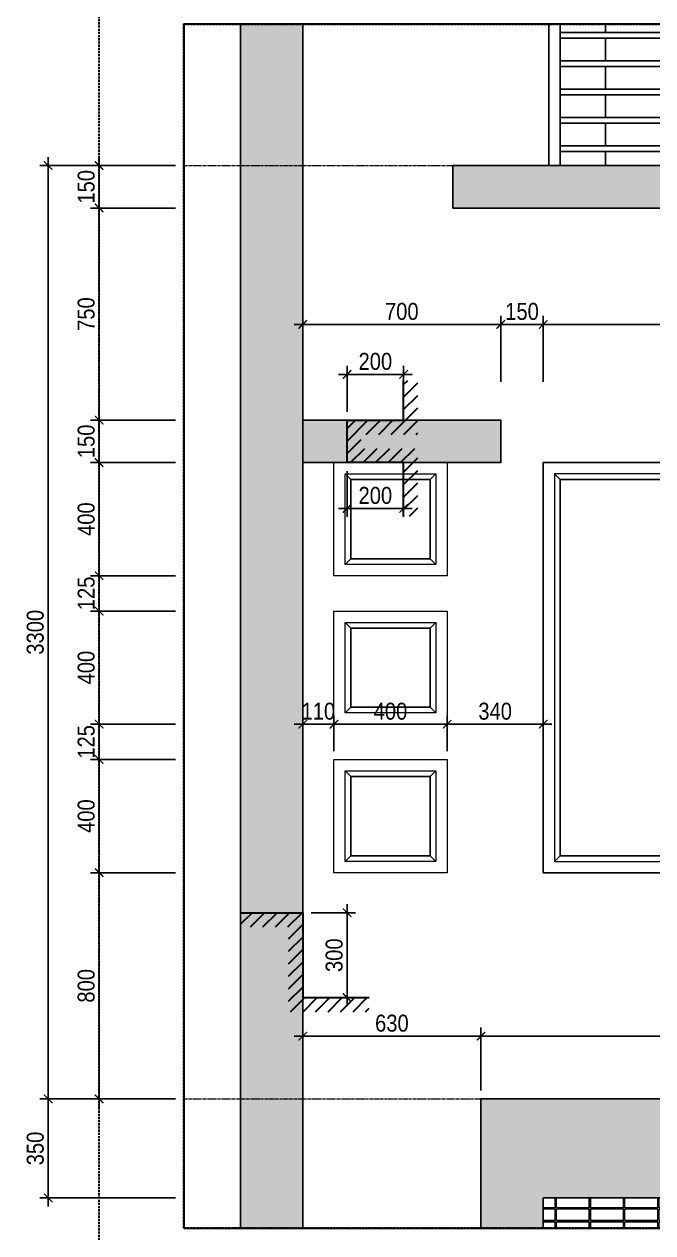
# Model space of a CAD drawing. Header units: millimetres. Extents: x -82962 to 19744, y -138000 to 4535.
# Drawn here: x -7902 to -5680, y -102831 to -98558 of the extents above; entities that cross this region are included whole.
import ezdxf
from ezdxf.xclip import XClip

# ---------------------------------------------------------------- set-up
doc = ezdxf.new("R2010")
doc.units = ezdxf.units.MM
doc.header["$LTSCALE"] = 1000
doc.header["$MEASUREMENT"] = 0
doc.header["$XCLIPFRAME"] = 2
doc.header["$PDMODE"] = 3
doc.linetypes.add('CENTER2', pattern=[1.125, 0.75, -0.125, 0.125, -0.125])
doc.linetypes.add('HIDDEN', pattern=[0.375, 0.25, -0.125])
doc.layers.get('0').update_dxf_attribs({"lineweight": 30})
doc.layers.get('DEFPOINTS').update_dxf_attribs({"color": 4, "lineweight": 30})
for name, color, linetype in [('A-TUONG', 4, 'Continuous'), ('HATCH', 251, 'Continuous'), ('net-vatlieu', 250, 'Continuous')]:
    doc.layers.add(name, color=color, linetype=linetype)
for name, color, linetype, lineweight in [('CCA - DOOR', 34, 'Continuous', 20), ('Door-Windows', 142, 'Continuous', 25), ('THAY', 4, 'Continuous', 30), ('TRUC', 1, 'CENTER2', 9)]:
    doc.layers.add(name, color=color, linetype=linetype, lineweight=lineweight)
doc.styles.add('ARIAL', font='arial.ttf', dxfattribs={"width": 0.85})
doc.dimstyles.new('DIM 1-100', dxfattribs={"dimscale": 0, "dimtxt": 2, "dimasz": 1, "dimexe": 1, "dimexo": 1, "dimgap": 0.5, "dimtad": 1, "dimdec": 4, "dimrnd": 1, "dimdsep": 46, "dimtxsty": 'ARIAL', "dimblk1": 'ARCHTICK', "dimblk2": 'ARCHTICK', "dimsah": 1, "dimcen": 2, "dimdle": 1, "dimclrd": 9, "dimclre": 9, "dimclrt": 1, "dimadec": 0, "dimazin": 0, "dimtfac": 1, "dimtdec": 4, "dimtix": 1, "dimtmove": 2, "dimatfit": 3, "dimldrblk": 'DOT', "dimfxl": 1, "dimtvp": 1, "dimtolj": 1, "dimarcsym": 0})
pattern_1 = [(37.5, (-80672.57, -128781.11), (-1.8898, 57.8047), [0, -45.6, 0, -51, 0, -48.75]), (7.5, (-80672.57, -128781.11), (53.0933, 84.6644), [0, -24.6, 0, -41.1, 0, -15.75]), (327.5, (-80709.47, -128781.11), (93.42426, 0.16977), [0, -15, 0, -54, 0, -70.5]), (317.5, (-80709.47, -128781.11), (90.1838, 26.3303), [0, -7.5, 0, -35.4, 0, -40.5])]

# ---------------------------------------------------------------- blocks, each defined once
blk = doc.blocks.new('md')
at = {"layer": 'HATCH', "ltscale": 0.2}
h = blk.add_hatch(dxfattribs=at)
h.set_pattern_fill('BRICK20', color=256, scale=15, style=0, pattern_type=2)
h.set_pattern_definition([(180, (-93160.23, -104948.21), (-6e-15, -45), [116.25, -4.60305]), (90, (-93160.23, -104948.21), (-120.85305, 7e-15), [41.25, -3.75]), (90, (-93156.48, -104948.21), (-120.85305, 7e-15), [41.25, -3.75]), (180, (-93160.23, -104951.96), (-6e-15, -45), [116.25, -4.60305])])
h.paths.add_polyline_path([(-80372.6, -126081.1), (-78592.6, -126081.1), (-78592.6, -125181.1), (-80372.6, -125181.1)])
h.paths.add_polyline_path([(-80452.6, -126081.1), (-80372.6, -126081.1), (-80372.6, -125181.1), (-80452.6, -125181.1)])
at = {"layer": 'net-vatlieu', "ltscale": 0.2}
h = blk.add_hatch(dxfattribs=at)
h.set_pattern_fill('AR-SAND', color=256, scale=20, style=0)
h.set_pattern_definition([(37.5, (-80672.57, -128781.108), (-1.25987, 38.536475), [0, -30.4, 0, -34, 0, -32.5]), (7.5, (-80672.57, -128781.11), (35.39553, 56.44292), [0, -16.4, 0, -27.4, 0, -10.5]), (327.5, (-80697.17, -128781.108), (62.28284, 0.11318), [0, -10, 0, -36, 0, -47]), (317.5, (-80697.17, -128781.11), (60.12253, 17.5535), [0, -5, 0, -23.6, 0, -27])])
h.paths.add_polyline_path([(-80672.6, -128431.1), (-81302.6, -128431.1), (-81302.6, -127791.1), (-81302.6, -126181.1), (-81302.6, -118201.1), (-78372.6, -118201.1), (-78372.6, -117981.1), (-81522.6, -117981.1), (-81522.6, -128781.1), (-80672.6, -128781.1)])
h = blk.add_hatch(dxfattribs=at)
h.set_pattern_fill('AR-SAND', color=256, scale=30, style=0)
h.set_pattern_definition(pattern_1)
h.paths.add_polyline_path([(-78372.6, -121531.1), (-80772.6, -121531.1), (-80772.6, -121681.1), (-78372.6, -121681.1)])
h.paths.add_polyline_path([(-80602.6, -122431.1), (-81302.6, -122431.1), (-81302.6, -122581.1), (-80602.6, -122581.1)])
h = blk.add_hatch(dxfattribs=at)
h.set_pattern_fill('AR-SAND', color=256, scale=30, style=0)
h.set_pattern_definition(pattern_1)
h.paths.add_polyline_path([(-78372.6, -124831.1), (-80672.6, -124831.1), (-80672.6, -128781.1), (-78372.6, -128781.1)])
h.paths.add_polyline_path([(-78592.6, -125181.1), (-78592.6, -128431.1), (-80452.6, -128431.1), (-80452.6, -125181.1)], flags=16)
at = {"layer": 'A-TUONG', "linetype": 'Continuous'}
for p, q in [((-80232.6, -121061.1), (-80232.6, -120981.1)), ((-80232.6, -121161.1), (-80232.6, -121081.1)), ((-80232.6, -121261.1), (-80232.6, -121181.1)), ((-80232.6, -121361.1), (-80232.6, -121281.1)), ((-80232.6, -121461.1), (-80232.6, -121381.1)), ((-80232.6, -121531.1), (-80232.6, -121481.1)), ((-80772.6, -121531.1), (-78372.6, -121531.1)), ((-80772.6, -121531.1), (-80772.6, -121681.1)), ((-80772.6, -121681.1), (-78372.6, -121681.1)), ((-80672.6, -124831.1), (-78372.6, -124831.1))]:
    blk.add_line(p, q, dxfattribs=at)
for points in [[(-81522.6, -132181.1), (-78372.6, -132181.1), (-78372.6, -117981.1), (-81522.6, -117981.1)], [(-81302.6, -122581.1), (-80602.6, -122581.1), (-80602.6, -122431.1), (-81302.6, -122431.1)], [(-80452.6, -122581.1), (-78592.6, -122581.1), (-78592.6, -124031.1), (-80452.6, -124031.1)], [(-80672.6, -124831.1), (-78372.6, -124831.1), (-78372.6, -128781.1), (-80672.6, -128781.1)], [(-80452.6, -125181.1), (-78592.6, -125181.1), (-78592.6, -128431.1), (-80452.6, -128431.1)]]:
    blk.add_lwpolyline(points, close=True, dxfattribs=at)
blk.add_lwpolyline([(-81302.6, -128431.1), (-81302.6, -118201.1), (-78372.6, -118201.1)], dxfattribs=at)
at = {"layer": 'CCA - DOOR'}
for points in [[(-81192.6, -122581.1), (-80792.6, -122581.1), (-80792.6, -122981.1), (-81192.6, -122981.1)], [(-80452.6, -122581.1), (-78592.6, -122581.1), (-78592.6, -124031.1), (-80452.6, -124031.1)], [(-81152.6, -122621.1), (-80832.6, -122621.1), (-80832.6, -122941.1), (-81152.6, -122941.1)], [(-79982.6, -122621.1), (-80412.6, -122621.1), (-80412.6, -123991.1), (-79982.6, -123991.1)], [(-81192.6, -123106.1), (-80792.6, -123106.1), (-80792.6, -123506.1), (-81192.6, -123506.1)], [(-81152.6, -123146.1), (-80832.6, -123146.1), (-80832.6, -123466.1), (-81152.6, -123466.1)], [(-81192.6, -123631.1), (-80792.6, -123631.1), (-80792.6, -124031.1), (-81192.6, -124031.1)], [(-81152.6, -123671.1), (-80832.6, -123671.1), (-80832.6, -123991.1), (-81152.6, -123991.1)]]:
    blk.add_lwpolyline(points, close=True, dxfattribs=at)
at = {"layer": 'Door-Windows', "ltscale": 0.2}
for p, q in [((-80432.6, -120771.1), (-80432.6, -121531.1)), ((-80392.6, -120771.1), (-80392.6, -121531.1)), ((-78502.6, -121061.1), (-80392.6, -121061.1)), ((-80392.6, -121061.1), (-80392.6, -121081.1)), ((-78502.6, -121081.1), (-80392.6, -121081.1)), ((-78502.6, -121161.1), (-80392.6, -121161.1)), ((-80392.6, -121161.1), (-80392.6, -121181.1)), ((-78502.6, -121181.1), (-80392.6, -121181.1)), ((-78502.6, -121261.1), (-80392.6, -121261.1)), ((-80392.6, -121261.1), (-80392.6, -121281.1)), ((-78502.6, -121281.1), (-80392.6, -121281.1)), ((-78502.6, -121361.1), (-80392.6, -121361.1)), ((-80392.6, -121361.1), (-80392.6, -121381.1)), ((-78502.6, -121381.1), (-80392.6, -121381.1)), ((-78502.6, -121461.1), (-80392.6, -121461.1)), ((-80392.6, -121461.1), (-80392.6, -121481.1)), ((-78502.6, -121481.1), (-80392.6, -121481.1))]:
    blk.add_line(p, q, dxfattribs=at)
at = {"layer": 'net-vatlieu', "ltscale": 0.2}
for points in [[(-81152.6, -122621.1), (-81132.6, -122641.1)], [(-80852.6, -122641.1), (-80832.6, -122621.1)], [(-80412.6, -122621.1), (-80392.6, -122641.1)], [(-81152.6, -122941.1), (-81132.6, -122921.1)], [(-80852.6, -122921.1), (-80832.6, -122941.1)], [(-81152.6, -123146.1), (-81132.6, -123166.1)], [(-80852.6, -123166.1), (-80832.6, -123146.1)], [(-81152.6, -123466.1), (-81132.6, -123446.1)], [(-80852.6, -123446.1), (-80832.6, -123466.1)], [(-81152.6, -123671.1), (-81132.6, -123691.1)], [(-80852.6, -123691.1), (-80832.6, -123671.1)], [(-81152.6, -123991.1), (-81132.6, -123971.1)], [(-80852.6, -123971.1), (-80832.6, -123991.1)], [(-80392.6, -123971.1), (-80412.6, -123991.1)]]:
    blk.add_lwpolyline(points, dxfattribs=at)
for points in [[(-81132.6, -122641.1), (-80852.6, -122641.1), (-80852.6, -122921.1), (-81132.6, -122921.1)], [(-80002.6, -122641.1), (-80392.6, -122641.1), (-80392.6, -123971.1), (-80002.6, -123971.1)], [(-81132.6, -123166.1), (-80852.6, -123166.1), (-80852.6, -123446.1), (-81132.6, -123446.1)], [(-81132.6, -123691.1), (-80852.6, -123691.1), (-80852.6, -123971.1), (-81132.6, -123971.1)]]:
    blk.add_lwpolyline(points, close=True, dxfattribs=at)
at = {"layer": 'TRUC', "ltscale": 0.015}
for p, q in [((-81522.6, -117735.6), (-81522.6, -132293.8)), ((-82614.2, -121531.1), (-77066.3, -121531.1)), ((-82614.2, -124831.1), (-77066.3, -124831.1))]:
    blk.add_line(p, q, dxfattribs=at)
blk = doc.blocks.new('_ARCHTICK')
at = {"color": 0, "linetype": 'ByBlock', "const_width": 0.15}
blk.add_lwpolyline([(-0.5, -0.5), (0.5, 0.5)], dxfattribs=at)
blk = doc.blocks.new('*D786')
at = {"layer": 'DEFPOINTS', "color": 0, "ltscale": 0.2, "transparency": 16777216}
for p in [(-7637.3, -101558.1), (-7337.3, -101558.1), (-7337.3, -102358.1)]:
    blk.add_point(p, dxfattribs=at)
at = {"layer": 'THAY', "color": 9, "lineweight": -2, "ltscale": 0.2, "transparency": 16777216}
for p, q in [((-7637.3, -102388.1), (-7637.3, -101528.1)), ((-7367.3, -101558.1), (-7667.3, -101558.1)), ((-7367.3, -102358.1), (-7667.3, -102358.1))]:
    blk.add_line(p, q, dxfattribs=at)
at = {"layer": 'THAY', "color": 9, "lineweight": -2, "ltscale": 0.2, "transparency": 16777216, "xscale": 30, "yscale": 30, "zscale": 30}
for p, rotation in [((-7637.3, -101558.1), 90), ((-7637.3, -102358.1), 270)]:
    blk.add_blockref('_ARCHTICK', p, dxfattribs=dict(at, rotation=rotation))
at = {"layer": 'THAY', "color": 1, "ltscale": 0.2, "transparency": 16777216, "insert": (-7682.9, -101958.1), "char_height": 60, "attachment_point": 5, "rotation": 90, "style": 'ARIAL'}
blk.add_mtext('\\A1;800', dxfattribs=at)
blk = doc.blocks.new('_DOT')
at = {"color": 0, "linetype": 'ByBlock', "ltscale": 10}
blk.add_line((-0.5, 0), (-1, 0), dxfattribs=at)
at = {"color": 0, "linetype": 'ByBlock', "ltscale": 10, "const_width": 0.5}
blk.add_lwpolyline([(-0.25, 0, 1), (0.25, 0, 1)], format="xyb", close=True, dxfattribs=at)
blk = doc.blocks.new('*D787')
at = {"layer": 'DEFPOINTS', "color": 0, "ltscale": 0.2, "transparency": 16777216}
for p in [(-7637.3, -101158.1), (-7337.3, -101158.1), (-7337.3, -101558.1)]:
    blk.add_point(p, dxfattribs=at)
at = {"layer": 'THAY', "color": 9, "lineweight": -2, "ltscale": 0.2, "transparency": 16777216}
for p, q in [((-7637.3, -101588.1), (-7637.3, -101128.1)), ((-7367.3, -101158.1), (-7667.3, -101158.1)), ((-7367.3, -101558.1), (-7667.3, -101558.1))]:
    blk.add_line(p, q, dxfattribs=at)
at = {"layer": 'THAY', "color": 9, "lineweight": -2, "ltscale": 0.2, "transparency": 16777216, "xscale": 30, "yscale": 30, "zscale": 30}
for p, rotation in [((-7637.3, -101158.1), 90), ((-7637.3, -101558.1), 270)]:
    blk.add_blockref('_ARCHTICK', p, dxfattribs=dict(at, rotation=rotation))
at = {"layer": 'THAY', "color": 1, "ltscale": 0.2, "transparency": 16777216, "insert": (-7682.9, -101358.1), "char_height": 60, "attachment_point": 5, "rotation": 90, "style": 'ARIAL'}
blk.add_mtext('\\A1;400', dxfattribs=at)
blk = doc.blocks.new('*D788')
at = {"layer": 'DEFPOINTS', "color": 0, "ltscale": 0.2, "transparency": 16777216}
for p in [(-7637.3, -101033.1), (-7337.3, -101033.1), (-7337.3, -101158.1)]:
    blk.add_point(p, dxfattribs=at)
at = {"layer": 'THAY', "color": 9, "lineweight": -2, "ltscale": 0.2, "transparency": 16777216}
for p, q in [((-7637.3, -101033.1), (-7637.3, -101003.1)), ((-7367.3, -101033.1), (-7667.3, -101033.1)), ((-7637.3, -101158.1), (-7637.3, -101033.1)), ((-7367.3, -101158.1), (-7667.3, -101158.1)), ((-7637.3, -101158.1), (-7637.3, -101188.1))]:
    blk.add_line(p, q, dxfattribs=at)
at = {"layer": 'THAY', "color": 9, "lineweight": -2, "ltscale": 0.2, "transparency": 16777216, "xscale": 30, "yscale": 30, "zscale": 30}
for p, rotation in [((-7637.3, -101033.1), 270), ((-7637.3, -101158.1), 90)]:
    blk.add_blockref('_ARCHTICK', p, dxfattribs=dict(at, rotation=rotation))
at = {"layer": 'THAY', "color": 1, "ltscale": 0.2, "transparency": 16777216, "insert": (-7682.9, -101095.6), "char_height": 60, "attachment_point": 5, "rotation": 90, "style": 'ARIAL'}
blk.add_mtext('\\A1;125', dxfattribs=at)
blk = doc.blocks.new('*D789')
at = {"layer": 'DEFPOINTS', "color": 0, "ltscale": 0.2, "transparency": 16777216}
for p in [(-7637.3, -100633.1), (-7337.3, -100633.1), (-7337.3, -101033.1)]:
    blk.add_point(p, dxfattribs=at)
at = {"layer": 'THAY', "color": 9, "lineweight": -2, "ltscale": 0.2, "transparency": 16777216}
for p, q in [((-7367.3, -100633.1), (-7667.3, -100633.1)), ((-7637.3, -101063.1), (-7637.3, -100603.1)), ((-7367.3, -101033.1), (-7667.3, -101033.1))]:
    blk.add_line(p, q, dxfattribs=at)
at = {"layer": 'THAY', "color": 9, "lineweight": -2, "ltscale": 0.2, "transparency": 16777216, "xscale": 30, "yscale": 30, "zscale": 30}
for p, rotation in [((-7637.3, -100633.1), 90), ((-7637.3, -101033.1), 270)]:
    blk.add_blockref('_ARCHTICK', p, dxfattribs=dict(at, rotation=rotation))
at = {"layer": 'THAY', "color": 1, "ltscale": 0.2, "transparency": 16777216, "insert": (-7682.9, -100833.1), "char_height": 60, "attachment_point": 5, "rotation": 90, "style": 'ARIAL'}
blk.add_mtext('\\A1;400', dxfattribs=at)
blk = doc.blocks.new('*D790')
at = {"layer": 'DEFPOINTS', "color": 0, "ltscale": 0.2, "transparency": 16777216}
for p in [(-7637.3, -100508.1), (-7337.3, -100508.1), (-7337.3, -100633.1)]:
    blk.add_point(p, dxfattribs=at)
at = {"layer": 'THAY', "color": 9, "lineweight": -2, "ltscale": 0.2, "transparency": 16777216}
for p, q in [((-7637.3, -100508.1), (-7637.3, -100478.1)), ((-7367.3, -100508.1), (-7667.3, -100508.1)), ((-7637.3, -100633.1), (-7637.3, -100508.1)), ((-7367.3, -100633.1), (-7667.3, -100633.1)), ((-7637.3, -100633.1), (-7637.3, -100663.1))]:
    blk.add_line(p, q, dxfattribs=at)
at = {"layer": 'THAY', "color": 9, "lineweight": -2, "ltscale": 0.2, "transparency": 16777216, "xscale": 30, "yscale": 30, "zscale": 30}
for p, rotation in [((-7637.3, -100508.1), 270), ((-7637.3, -100633.1), 90)]:
    blk.add_blockref('_ARCHTICK', p, dxfattribs=dict(at, rotation=rotation))
at = {"layer": 'THAY', "color": 1, "ltscale": 0.2, "transparency": 16777216, "insert": (-7682.9, -100570.6), "char_height": 60, "attachment_point": 5, "rotation": 90, "style": 'ARIAL'}
blk.add_mtext('\\A1;125', dxfattribs=at)
blk = doc.blocks.new('*D791')
at = {"layer": 'DEFPOINTS', "color": 0, "ltscale": 0.2, "transparency": 16777216}
for p in [(-7637.3, -100108.1), (-7337.3, -100108.1), (-7337.3, -100508.1)]:
    blk.add_point(p, dxfattribs=at)
at = {"layer": 'THAY', "color": 9, "lineweight": -2, "ltscale": 0.2, "transparency": 16777216}
for p, q in [((-7637.3, -100538.1), (-7637.3, -100078.1)), ((-7367.3, -100108.1), (-7667.3, -100108.1)), ((-7367.3, -100508.1), (-7667.3, -100508.1))]:
    blk.add_line(p, q, dxfattribs=at)
at = {"layer": 'THAY', "color": 9, "lineweight": -2, "ltscale": 0.2, "transparency": 16777216, "xscale": 30, "yscale": 30, "zscale": 30}
for p, rotation in [((-7637.3, -100108.1), 90), ((-7637.3, -100508.1), 270)]:
    blk.add_blockref('_ARCHTICK', p, dxfattribs=dict(at, rotation=rotation))
at = {"layer": 'THAY', "color": 1, "ltscale": 0.2, "transparency": 16777216, "insert": (-7682.9, -100308.1), "char_height": 60, "attachment_point": 5, "rotation": 90, "style": 'ARIAL'}
blk.add_mtext('\\A1;400', dxfattribs=at)
blk = doc.blocks.new('*D792')
at = {"layer": 'DEFPOINTS', "color": 0, "ltscale": 0.2, "transparency": 16777216}
for p in [(-7637.3, -99958.1), (-7337.3, -99958.1), (-7337.3, -100108.1)]:
    blk.add_point(p, dxfattribs=at)
at = {"layer": 'THAY', "color": 9, "lineweight": -2, "ltscale": 0.2, "transparency": 16777216}
for p, q in [((-7637.3, -100138.1), (-7637.3, -99928.1)), ((-7367.3, -99958.1), (-7667.3, -99958.1)), ((-7367.3, -100108.1), (-7667.3, -100108.1))]:
    blk.add_line(p, q, dxfattribs=at)
at = {"layer": 'THAY', "color": 9, "lineweight": -2, "ltscale": 0.2, "transparency": 16777216, "xscale": 30, "yscale": 30, "zscale": 30}
for p, rotation in [((-7637.3, -99958.1), 90), ((-7637.3, -100108.1), 270)]:
    blk.add_blockref('_ARCHTICK', p, dxfattribs=dict(at, rotation=rotation))
at = {"layer": 'THAY', "color": 1, "ltscale": 0.2, "transparency": 16777216, "insert": (-7682.9, -100033.1), "char_height": 60, "attachment_point": 5, "rotation": 90, "style": 'ARIAL'}
blk.add_mtext('\\A1;150', dxfattribs=at)
blk = doc.blocks.new('*D793')
at = {"layer": 'DEFPOINTS', "color": 0, "ltscale": 0.2, "transparency": 16777216}
for p in [(-7637.3, -99208.1), (-7337.3, -99208.1), (-7337.3, -99958.1)]:
    blk.add_point(p, dxfattribs=at)
at = {"layer": 'THAY', "color": 9, "lineweight": -2, "ltscale": 0.2, "transparency": 16777216}
for p, q in [((-7637.3, -99988.1), (-7637.3, -99178.1)), ((-7367.3, -99208.1), (-7667.3, -99208.1)), ((-7367.3, -99958.1), (-7667.3, -99958.1))]:
    blk.add_line(p, q, dxfattribs=at)
at = {"layer": 'THAY', "color": 9, "lineweight": -2, "ltscale": 0.2, "transparency": 16777216, "xscale": 30, "yscale": 30, "zscale": 30}
for p, rotation in [((-7637.3, -99208.1), 90), ((-7637.3, -99958.1), 270)]:
    blk.add_blockref('_ARCHTICK', p, dxfattribs=dict(at, rotation=rotation))
at = {"layer": 'THAY', "color": 1, "ltscale": 0.2, "transparency": 16777216, "insert": (-7682.9, -99583.1), "char_height": 60, "attachment_point": 5, "rotation": 90, "style": 'ARIAL'}
blk.add_mtext('\\A1;750', dxfattribs=at)
blk = doc.blocks.new('*D794')
at = {"layer": 'DEFPOINTS', "color": 0, "ltscale": 0.2, "transparency": 16777216}
for p in [(-7637.3, -99058.1), (-7337.3, -99058.1), (-7337.3, -99208.1)]:
    blk.add_point(p, dxfattribs=at)
at = {"layer": 'THAY', "color": 9, "lineweight": -2, "ltscale": 0.2, "transparency": 16777216}
for p, q in [((-7637.3, -99238.1), (-7637.3, -99028.1)), ((-7367.3, -99058.1), (-7667.3, -99058.1)), ((-7367.3, -99208.1), (-7667.3, -99208.1))]:
    blk.add_line(p, q, dxfattribs=at)
at = {"layer": 'THAY', "color": 9, "lineweight": -2, "ltscale": 0.2, "transparency": 16777216, "xscale": 30, "yscale": 30, "zscale": 30}
for p, rotation in [((-7637.3, -99058.1), 90), ((-7637.3, -99208.1), 270)]:
    blk.add_blockref('_ARCHTICK', p, dxfattribs=dict(at, rotation=rotation))
at = {"layer": 'THAY', "color": 1, "ltscale": 0.2, "transparency": 16777216, "insert": (-7682.9, -99133.1), "char_height": 60, "attachment_point": 5, "rotation": 90, "style": 'ARIAL'}
blk.add_mtext('\\A1;150', dxfattribs=at)
blk = doc.blocks.new('*D795')
at = {"layer": 'DEFPOINTS', "color": 0, "ltscale": 0.2, "transparency": 16777216}
for p in [(-7337.3, -99058.1), (-7817.3, -102358.1), (-7337.3, -102358.1)]:
    blk.add_point(p, dxfattribs=at)
at = {"layer": 'THAY', "color": 9, "lineweight": -2, "ltscale": 0.2, "transparency": 16777216}
for p, q in [((-7817.3, -99028.1), (-7817.3, -102388.1)), ((-7367.3, -99058.1), (-7847.3, -99058.1)), ((-7367.3, -102358.1), (-7847.3, -102358.1))]:
    blk.add_line(p, q, dxfattribs=at)
at = {"layer": 'THAY', "color": 9, "lineweight": -2, "ltscale": 0.2, "transparency": 16777216, "xscale": 30, "yscale": 30, "zscale": 30}
for p, rotation in [((-7817.3, -99058.1), 90), ((-7817.3, -102358.1), 270)]:
    blk.add_blockref('_ARCHTICK', p, dxfattribs=dict(at, rotation=rotation))
at = {"layer": 'THAY', "color": 1, "ltscale": 0.2, "transparency": 16777216, "insert": (-7862.9, -100708.1), "char_height": 60, "attachment_point": 5, "rotation": 90, "style": 'ARIAL'}
blk.add_mtext('\\A1;3300', dxfattribs=at)
blk = doc.blocks.new('*D802')
at = {"layer": 'DEFPOINTS', "color": 0, "ltscale": 0.2, "transparency": 16777216}
for p in [(-6217.3, -99619.6), (-6917.3, -99852.8), (-6217.3, -99852.8)]:
    blk.add_point(p, dxfattribs=at)
at = {"layer": 'THAY', "color": 9, "lineweight": -2, "ltscale": 0.2, "transparency": 16777216}
for p, q in [((-6917.3, -99822.8), (-6917.3, -99589.6)), ((-6217.3, -99822.8), (-6217.3, -99589.6)), ((-6947.3, -99619.6), (-6187.3, -99619.6))]:
    blk.add_line(p, q, dxfattribs=at)
at = {"layer": 'THAY', "color": 9, "lineweight": -2, "ltscale": 0.2, "transparency": 16777216, "xscale": 30, "yscale": 30, "zscale": 30, "rotation": 180}
blk.add_blockref('_ARCHTICK', (-6917.3, -99619.6), dxfattribs=at)
at = {"layer": 'THAY', "color": 9, "lineweight": -2, "ltscale": 0.2, "transparency": 16777216, "xscale": 30, "yscale": 30, "zscale": 30}
blk.add_blockref('_ARCHTICK', (-6217.3, -99619.6), dxfattribs=at)
at = {"layer": 'THAY', "color": 1, "ltscale": 0.2, "transparency": 16777216, "insert": (-6567.3, -99574), "char_height": 60, "attachment_point": 5, "style": 'ARIAL'}
blk.add_mtext('\\A1;700', dxfattribs=at)
blk = doc.blocks.new('*D803')
at = {"layer": 'DEFPOINTS', "color": 0, "ltscale": 0.2, "transparency": 16777216}
for p in [(-6067.3, -99619.6), (-6217.3, -99852.8), (-6067.3, -99852.8)]:
    blk.add_point(p, dxfattribs=at)
at = {"layer": 'THAY', "color": 9, "lineweight": -2, "ltscale": 0.2, "transparency": 16777216}
for p, q in [((-6217.3, -99822.8), (-6217.3, -99589.6)), ((-6067.3, -99822.8), (-6067.3, -99589.6)), ((-6247.3, -99619.6), (-6037.3, -99619.6))]:
    blk.add_line(p, q, dxfattribs=at)
at = {"layer": 'THAY', "color": 9, "lineweight": -2, "ltscale": 0.2, "transparency": 16777216, "xscale": 30, "yscale": 30, "zscale": 30, "rotation": 180}
blk.add_blockref('_ARCHTICK', (-6217.3, -99619.6), dxfattribs=at)
at = {"layer": 'THAY', "color": 9, "lineweight": -2, "ltscale": 0.2, "transparency": 16777216, "xscale": 30, "yscale": 30, "zscale": 30}
blk.add_blockref('_ARCHTICK', (-6067.3, -99619.6), dxfattribs=at)
at = {"layer": 'THAY', "color": 1, "ltscale": 0.2, "transparency": 16777216, "insert": (-6142.3, -99574), "char_height": 60, "attachment_point": 5, "style": 'ARIAL'}
blk.add_mtext('\\A1;150', dxfattribs=at)
blk = doc.blocks.new('*D804')
at = {"layer": 'DEFPOINTS', "color": 0, "ltscale": 0.2, "transparency": 16777216}
for p in [(-4207.3, -99619.6), (-6067.3, -99852.8), (-4207.3, -99852.8)]:
    blk.add_point(p, dxfattribs=at)
at = {"layer": 'THAY', "color": 9, "lineweight": -2, "ltscale": 0.2, "transparency": 16777216}
for p, q in [((-6067.3, -99822.8), (-6067.3, -99589.6)), ((-4207.3, -99822.8), (-4207.3, -99589.6)), ((-6097.3, -99619.6), (-4177.3, -99619.6))]:
    blk.add_line(p, q, dxfattribs=at)
at = {"layer": 'THAY', "color": 9, "lineweight": -2, "ltscale": 0.2, "transparency": 16777216, "xscale": 30, "yscale": 30, "zscale": 30, "rotation": 180}
blk.add_blockref('_ARCHTICK', (-6067.3, -99619.6), dxfattribs=at)
at = {"layer": 'THAY', "color": 9, "lineweight": -2, "ltscale": 0.2, "transparency": 16777216, "xscale": 30, "yscale": 30, "zscale": 30}
blk.add_blockref('_ARCHTICK', (-4207.3, -99619.6), dxfattribs=at)
at = {"layer": 'THAY', "color": 1, "ltscale": 0.2, "transparency": 16777216, "insert": (-5137.3, -99574), "char_height": 60, "attachment_point": 5, "style": 'ARIAL'}
blk.add_mtext('\\A1;1860', dxfattribs=at)
blk = doc.blocks.new('*D806')
at = {"layer": 'DEFPOINTS', "color": 0, "ltscale": 0.2, "transparency": 16777216}
for p in [(-6287.3, -102136), (-6917.3, -102358.1), (-6287.3, -102358.1)]:
    blk.add_point(p, dxfattribs=at)
at = {"layer": 'THAY', "color": 9, "lineweight": -2, "ltscale": 0.2, "transparency": 16777216}
for p, q in [((-6917.3, -102328.1), (-6917.3, -102106)), ((-6287.3, -102328.1), (-6287.3, -102106)), ((-6947.3, -102136), (-6257.3, -102136))]:
    blk.add_line(p, q, dxfattribs=at)
at = {"layer": 'THAY', "color": 9, "lineweight": -2, "ltscale": 0.2, "transparency": 16777216, "xscale": 30, "yscale": 30, "zscale": 30, "rotation": 180}
blk.add_blockref('_ARCHTICK', (-6917.3, -102136), dxfattribs=at)
at = {"layer": 'THAY', "color": 9, "lineweight": -2, "ltscale": 0.2, "transparency": 16777216, "xscale": 30, "yscale": 30, "zscale": 30}
blk.add_blockref('_ARCHTICK', (-6287.3, -102136), dxfattribs=at)
at = {"layer": 'THAY', "color": 1, "ltscale": 0.2, "transparency": 16777216, "insert": (-6602.3, -102090.4), "char_height": 60, "attachment_point": 5, "style": 'ARIAL'}
blk.add_mtext('\\A1;630', dxfattribs=at)
blk = doc.blocks.new('*D807')
at = {"layer": 'DEFPOINTS', "color": 0, "ltscale": 0.2, "transparency": 16777216}
for p in [(-3987.3, -102136), (-6287.3, -102358.1), (-3987.3, -102358.1)]:
    blk.add_point(p, dxfattribs=at)
at = {"layer": 'THAY', "color": 9, "lineweight": -2, "ltscale": 0.2, "transparency": 16777216}
for p, q in [((-6287.3, -102328.1), (-6287.3, -102106)), ((-3987.3, -102328.1), (-3987.3, -102106)), ((-6317.3, -102136), (-3957.3, -102136))]:
    blk.add_line(p, q, dxfattribs=at)
at = {"layer": 'THAY', "color": 9, "lineweight": -2, "ltscale": 0.2, "transparency": 16777216, "xscale": 30, "yscale": 30, "zscale": 30, "rotation": 180}
blk.add_blockref('_ARCHTICK', (-6287.3, -102136), dxfattribs=at)
at = {"layer": 'THAY', "color": 9, "lineweight": -2, "ltscale": 0.2, "transparency": 16777216, "xscale": 30, "yscale": 30, "zscale": 30}
blk.add_blockref('_ARCHTICK', (-3987.3, -102136), dxfattribs=at)
at = {"layer": 'THAY', "color": 1, "ltscale": 0.2, "transparency": 16777216, "insert": (-5137.3, -102090.4), "char_height": 60, "attachment_point": 5, "style": 'ARIAL'}
blk.add_mtext('\\A1;2300', dxfattribs=at)
blk = doc.blocks.new('*D808')
at = {"layer": 'DEFPOINTS', "color": 0, "ltscale": 0.2, "transparency": 16777216}
for p in [(-7337.3, -102358.1), (-7817.3, -102708.1), (-7337.3, -102708.1)]:
    blk.add_point(p, dxfattribs=at)
at = {"layer": 'THAY', "color": 9, "lineweight": -2, "ltscale": 0.2, "transparency": 16777216}
for p, q in [((-7817.3, -102328.1), (-7817.3, -102738.1)), ((-7367.3, -102358.1), (-7847.3, -102358.1)), ((-7367.3, -102708.1), (-7847.3, -102708.1))]:
    blk.add_line(p, q, dxfattribs=at)
at = {"layer": 'THAY', "color": 9, "lineweight": -2, "ltscale": 0.2, "transparency": 16777216, "xscale": 30, "yscale": 30, "zscale": 30}
for p, rotation in [((-7817.3, -102358.1), 90), ((-7817.3, -102708.1), 270)]:
    blk.add_blockref('_ARCHTICK', p, dxfattribs=dict(at, rotation=rotation))
at = {"layer": 'THAY', "color": 1, "ltscale": 0.2, "transparency": 16777216, "insert": (-7862.9, -102533.1), "char_height": 60, "attachment_point": 5, "rotation": 90, "style": 'ARIAL'}
blk.add_mtext('\\A1;350', dxfattribs=at)
blk = doc.blocks.new('*D830')
at = {"layer": 'DEFPOINTS', "color": 0, "ltscale": 0.2, "transparency": 16777216}
for p in [(-6760.8, -100108.1), (-6560.8, -100108.4), (-6560.8, -100270.2)]:
    blk.add_point(p, dxfattribs=at)
at = {"layer": 'THAY', "color": 9, "lineweight": -2, "ltscale": 0.2, "transparency": 16777216}
for p, q in [((-6760.8, -100138.1), (-6760.8, -100300.2)), ((-6560.8, -100138.4), (-6560.8, -100300.2)), ((-6790.8, -100270.2), (-6530.8, -100270.2))]:
    blk.add_line(p, q, dxfattribs=at)
at = {"layer": 'THAY', "color": 9, "lineweight": -2, "ltscale": 0.2, "transparency": 16777216, "xscale": 30, "yscale": 30, "zscale": 30, "rotation": 180}
blk.add_blockref('_ARCHTICK', (-6760.8, -100270.2), dxfattribs=at)
at = {"layer": 'THAY', "color": 9, "lineweight": -2, "ltscale": 0.2, "transparency": 16777216, "xscale": 30, "yscale": 30, "zscale": 30}
blk.add_blockref('_ARCHTICK', (-6560.8, -100270.2), dxfattribs=at)
at = {"layer": 'THAY', "color": 1, "ltscale": 0.2, "transparency": 16777216, "insert": (-6660.8, -100224.6), "char_height": 60, "attachment_point": 5, "style": 'ARIAL'}
blk.add_mtext('\\A1;200', dxfattribs=at)
blk = doc.blocks.new('*D831')
at = {"layer": 'DEFPOINTS', "color": 0, "ltscale": 0.2, "transparency": 16777216}
for p in [(-6560.8, -99796.3), (-6760.8, -99958.4), (-6560.8, -99958.1)]:
    blk.add_point(p, dxfattribs=at)
at = {"layer": 'THAY', "color": 9, "lineweight": -2, "ltscale": 0.2, "transparency": 16777216}
for p, q in [((-6760.8, -99928.4), (-6760.8, -99766.3)), ((-6560.8, -99928.1), (-6560.8, -99766.3)), ((-6790.8, -99796.3), (-6530.8, -99796.3))]:
    blk.add_line(p, q, dxfattribs=at)
at = {"layer": 'THAY', "color": 9, "lineweight": -2, "ltscale": 0.2, "transparency": 16777216, "xscale": 30, "yscale": 30, "zscale": 30, "rotation": 180}
blk.add_blockref('_ARCHTICK', (-6760.8, -99796.3), dxfattribs=at)
at = {"layer": 'THAY', "color": 9, "lineweight": -2, "ltscale": 0.2, "transparency": 16777216, "xscale": 30, "yscale": 30, "zscale": 30}
blk.add_blockref('_ARCHTICK', (-6560.8, -99796.3), dxfattribs=at)
at = {"layer": 'THAY', "color": 1, "ltscale": 0.2, "transparency": 16777216, "insert": (-6660.8, -99750.7), "char_height": 60, "attachment_point": 5, "style": 'ARIAL'}
blk.add_mtext('\\A1;200', dxfattribs=at)
blk = doc.blocks.new('*D832')
at = {"layer": 'DEFPOINTS', "color": 0, "ltscale": 0.2, "transparency": 16777216}
for p in [(-6917.3, -101699.9), (-6760.6, -101699.9), (-6917.3, -101999.9)]:
    blk.add_point(p, dxfattribs=at)
at = {"layer": 'THAY', "color": 9, "lineweight": -2, "ltscale": 0.2, "transparency": 16777216}
for p, q in [((-6887.3, -101699.9), (-6730.6, -101699.9)), ((-6760.6, -102029.9), (-6760.6, -101669.9)), ((-6887.3, -101999.9), (-6730.6, -101999.9))]:
    blk.add_line(p, q, dxfattribs=at)
at = {"layer": 'THAY', "color": 9, "lineweight": -2, "ltscale": 0.2, "transparency": 16777216, "xscale": 30, "yscale": 30, "zscale": 30}
for p, rotation in [((-6760.6, -101699.9), 90), ((-6760.6, -101999.9), 270)]:
    blk.add_blockref('_ARCHTICK', p, dxfattribs=dict(at, rotation=rotation))
at = {"layer": 'THAY', "color": 1, "ltscale": 0.2, "transparency": 16777216, "insert": (-6806.2, -101849.9), "char_height": 60, "attachment_point": 5, "rotation": 90, "style": 'ARIAL'}
blk.add_mtext('\\A1;300', dxfattribs=at)
blk = doc.blocks.new('*D863')
at = {"layer": 'DEFPOINTS', "color": 0, "ltscale": 0.2, "transparency": 16777216}
for p in [(-6807.3, -101033.1), (-6917.3, -101150.2), (-6807.3, -101158.1)]:
    blk.add_point(p, dxfattribs=at)
at = {"layer": 'THAY', "color": 9, "lineweight": -2, "ltscale": 0.2, "transparency": 16777216}
for p, q in [((-6917.3, -101120.2), (-6917.3, -101003.1)), ((-6807.3, -101128.1), (-6807.3, -101003.1)), ((-6917.3, -101033.1), (-6947.3, -101033.1)), ((-6917.3, -101033.1), (-6807.3, -101033.1)), ((-6807.3, -101033.1), (-6777.3, -101033.1))]:
    blk.add_line(p, q, dxfattribs=at)
at = {"layer": 'THAY', "color": 9, "lineweight": -2, "ltscale": 0.2, "transparency": 16777216, "xscale": 30, "yscale": 30, "zscale": 30}
blk.add_blockref('_ARCHTICK', (-6917.3, -101033.1), dxfattribs=at)
at = {"layer": 'THAY', "color": 9, "lineweight": -2, "ltscale": 0.2, "transparency": 16777216, "xscale": 30, "yscale": 30, "zscale": 30, "rotation": 180}
blk.add_blockref('_ARCHTICK', (-6807.3, -101033.1), dxfattribs=at)
at = {"layer": 'THAY', "color": 1, "ltscale": 0.2, "transparency": 16777216, "insert": (-6862.3, -100987.5), "char_height": 60, "attachment_point": 5, "style": 'ARIAL'}
blk.add_mtext('\\A1;110', dxfattribs=at)
blk = doc.blocks.new('*D864')
at = {"layer": 'DEFPOINTS', "color": 0, "ltscale": 0.2, "transparency": 16777216}
for p in [(-6407.3, -101033.1), (-6807.3, -101158.1), (-6407.3, -101158.1)]:
    blk.add_point(p, dxfattribs=at)
at = {"layer": 'THAY', "color": 9, "lineweight": -2, "ltscale": 0.2, "transparency": 16777216}
for p, q in [((-6807.3, -101128.1), (-6807.3, -101003.1)), ((-6407.3, -101128.1), (-6407.3, -101003.1)), ((-6837.3, -101033.1), (-6377.3, -101033.1))]:
    blk.add_line(p, q, dxfattribs=at)
at = {"layer": 'THAY', "color": 9, "lineweight": -2, "ltscale": 0.2, "transparency": 16777216, "xscale": 30, "yscale": 30, "zscale": 30, "rotation": 180}
blk.add_blockref('_ARCHTICK', (-6807.3, -101033.1), dxfattribs=at)
at = {"layer": 'THAY', "color": 9, "lineweight": -2, "ltscale": 0.2, "transparency": 16777216, "xscale": 30, "yscale": 30, "zscale": 30}
blk.add_blockref('_ARCHTICK', (-6407.3, -101033.1), dxfattribs=at)
at = {"layer": 'THAY', "color": 1, "ltscale": 0.2, "transparency": 16777216, "insert": (-6607.3, -100987.5), "char_height": 60, "attachment_point": 5, "style": 'ARIAL'}
blk.add_mtext('\\A1;400', dxfattribs=at)
blk = doc.blocks.new('*D865')
at = {"layer": 'DEFPOINTS', "color": 0, "ltscale": 0.2, "transparency": 16777216}
for p in [(-6067.3, -101033.1), (-6407.3, -101158.1), (-6067.3, -101158.1)]:
    blk.add_point(p, dxfattribs=at)
at = {"layer": 'THAY', "color": 9, "lineweight": -2, "ltscale": 0.2, "transparency": 16777216}
for p, q in [((-6407.3, -101128.1), (-6407.3, -101003.1)), ((-6067.3, -101128.1), (-6067.3, -101003.1)), ((-6437.3, -101033.1), (-6037.3, -101033.1))]:
    blk.add_line(p, q, dxfattribs=at)
at = {"layer": 'THAY', "color": 9, "lineweight": -2, "ltscale": 0.2, "transparency": 16777216, "xscale": 30, "yscale": 30, "zscale": 30, "rotation": 180}
blk.add_blockref('_ARCHTICK', (-6407.3, -101033.1), dxfattribs=at)
at = {"layer": 'THAY', "color": 9, "lineweight": -2, "ltscale": 0.2, "transparency": 16777216, "xscale": 30, "yscale": 30, "zscale": 30}
blk.add_blockref('_ARCHTICK', (-6067.3, -101033.1), dxfattribs=at)
at = {"layer": 'THAY', "color": 1, "ltscale": 0.2, "transparency": 16777216, "insert": (-6237.3, -100987.5), "char_height": 60, "attachment_point": 5, "style": 'ARIAL'}
blk.add_mtext('\\A1;340', dxfattribs=at)

msp = doc.modelspace()

# ---------------------------------------------------------------- block references
at = {"layer": 'THAY', "ltscale": 0.2}
ref = msp.add_blockref('md', (74385.28642, 22472.98013), dxfattribs=at)
XClip(ref).set_block_clipping_path([(-81722.5712352363, -125288.3487657154), (-78172.5712352363, -121031.1076578084)])

# ---------------------------------------------------------------- next in the draw order: hatches: boundary and pattern name
h = msp.add_hatch(dxfattribs=at)
h.set_pattern_fill('ANSI31', color=256, scale=250, style=0)
h.set_pattern_definition([(45, (-6760.773, -100297.434), (-22.097, 22.097), [])])
h.paths.add_polyline_path([(-6560.77314, -99817.46552), (-6510.77314, -99817.46552), (-6510.77314, -100008.38295), (-6710.77314, -100008.38295), (-6710.77314, -100058.12753), (-6510.77314, -100058.12753), (-6510.77314, -100297.43359), (-6560.77314, -100297.43359), (-6560.77314, -100108.12753), (-6760.77314, -100108.12753), (-6760.77314, -99958.38295), (-6560.77314, -99958.38295)])
h = msp.add_hatch(dxfattribs=at)
h.set_pattern_fill('ANSI31', color=256, scale=250, style=0)
h.set_pattern_definition([(45, (-7137.285, -102049.93), (-22.0971, 22.0971), [])])
h.paths.add_polyline_path([(-6682.21582, -102049.93031), (-6682.21582, -101999.93031), (-6917.28482, -101999.93031), (-6917.28482, -101699.93031), (-7137.28482, -101699.93031), (-7137.28482, -101749.93031), (-6967.28482, -101749.93031), (-6967.28482, -102049.93031)])

# ---------------------------------------------------------------- next in the draw order: linework, layer by layer
at = {"layer": 'THAY', "linetype": 'HIDDEN', "ltscale": 0.03}
for points in [[(-7637.28482, -98258.12753), (-3487.28482, -98258.12753), (-3487.28482, -103115.36863), (-7637.28482, -103115.36863)], [(-7337.28482, -98558.12753), (-3787.28482, -98558.12753), (-3787.28482, -102815.36863), (-7337.28482, -102815.36863)]]:
    msp.add_lwpolyline(points, close=True, dxfattribs=at)
at = {"layer": 'THAY', "ltscale": 0.2}
for points in [[(-6560.77314, -100297.43359), (-6560.77314, -100108.12753), (-6760.77314, -100108.12753), (-6760.77314, -99958.38295), (-6560.77314, -99958.38295), (-6560.77314, -99817.46552)], [(-7137.28482, -101699.93031), (-6917.28482, -101699.93031), (-6917.28482, -101999.93031), (-6682.21582, -101999.93031)]]:
    msp.add_lwpolyline(points, dxfattribs=at)

# ---------------------------------------------------------------- next in the draw order: dimensions: what is measured, and where the dimension line sits
for base, p1, p2, picture, middle in [((-7817.28482, -102358.12753), (-7337.28482, -99058.12753), (-7337.28482, -102358.12753), '*D795', (-7862.93966, -100708.12753)), ((-7637.28482, -99058.12753), (-7337.28482, -99208.12753), (-7337.28482, -99058.12753), '*D794', (-7682.9192, -99133.12753)), ((-7637.28482, -99208.12753), (-7337.28482, -99958.12753), (-7337.28482, -99208.12753), '*D793', (-7682.9192, -99583.12753)), ((-7637.28482, -99958.12753), (-7337.28482, -100108.12753), (-7337.28482, -99958.12753), '*D792', (-7682.9192, -100033.12753)), ((-7637.28482, -100108.12753), (-7337.28482, -100508.12753), (-7337.28482, -100108.12753), '*D791', (-7682.9192, -100308.12753)), ((-7637.28482, -100508.12753), (-7337.28482, -100633.12753), (-7337.28482, -100508.12753), '*D790', (-7682.9192, -100570.62753)), ((-7637.28482, -100633.12753), (-7337.28482, -101033.12753), (-7337.28482, -100633.12753), '*D789', (-7682.9192, -100833.12753)), ((-7637.28482, -101033.12753), (-7337.28482, -101158.12753), (-7337.28482, -101033.12753), '*D788', (-7682.9192, -101095.62753)), ((-7637.28482, -101158.12753), (-7337.28482, -101558.12753), (-7337.28482, -101158.12753), '*D787', (-7682.9192, -101358.12753)), ((-7637.28482, -101558.12753), (-7337.28482, -102358.12753), (-7337.28482, -101558.12753), '*D786', (-7682.9192, -101958.12753)), ((-6760.55833, -101699.93031), (-6917.28482, -101999.93031), (-6917.28482, -101699.93031), '*D832', (-6806.21317, -101849.93031)), ((-7817.28482, -102708.12753), (-7337.28482, -102358.12753), (-7337.28482, -102708.12753), '*D808', (-7862.93966, -102533.12753))]:
    dim = msp.add_linear_dim(base=base, p1=p1, p2=p2, angle=90, dimstyle='DIM 1-100', override={"dimscale": 30}, dxfattribs=at)
    dim.commit()
    dim.dimension.update_dxf_attribs({"geometry": picture, "text_midpoint": middle})
for base, p1, p2, picture, middle in [((-6217.28482, -99619.64185), (-6917.28482, -99852.76125), (-6217.28482, -99852.76125), '*D802', (-6567.28482, -99574.00747)), ((-6067.28482, -99619.64185), (-6217.28482, -99852.76125), (-6067.28482, -99852.76125), '*D803', (-6142.28482, -99574.00747)), ((-4207.28482, -99619.64185), (-6067.28482, -99852.76125), (-4207.28482, -99852.76125), '*D804', (-5137.28482, -99574.00747)), ((-6560.77314, -99796.30276), (-6760.77314, -99958.38295), (-6560.77314, -99958.12753), '*D831', (-6660.77314, -99750.66838)), ((-6560.77314, -100270.20772), (-6760.77314, -100108.12753), (-6560.77314, -100108.38295), '*D830', (-6660.77314, -100224.57334)), ((-6807.28482, -101033.12753), (-6917.28482, -101150.24205), (-6807.28482, -101158.12753), '*D863', (-6862.28482, -100987.49315)), ((-6407.28482, -101033.12753), (-6807.28482, -101158.12753), (-6407.28482, -101158.12753), '*D864', (-6607.28482, -100987.49315)), ((-6067.28482, -101033.12753), (-6407.28482, -101158.12753), (-6067.28482, -101158.12753), '*D865', (-6237.28482, -100987.47268)), ((-6287.28482, -102136.04509), (-6917.28482, -102358.12753), (-6287.28482, -102358.12753), '*D806', (-6602.28482, -102090.39025)), ((-3987.28482, -102136.04509), (-6287.28482, -102358.12753), (-3987.28482, -102358.12753), '*D807', (-5137.28482, -102090.39025))]:
    dim = msp.add_linear_dim(base=base, p1=p1, p2=p2, dimstyle='DIM 1-100', override={"dimscale": 30}, dxfattribs=at)
    dim.commit()
    dim.dimension.update_dxf_attribs({"geometry": picture, "text_midpoint": middle})

doc.saveas('drawing.dxf')
